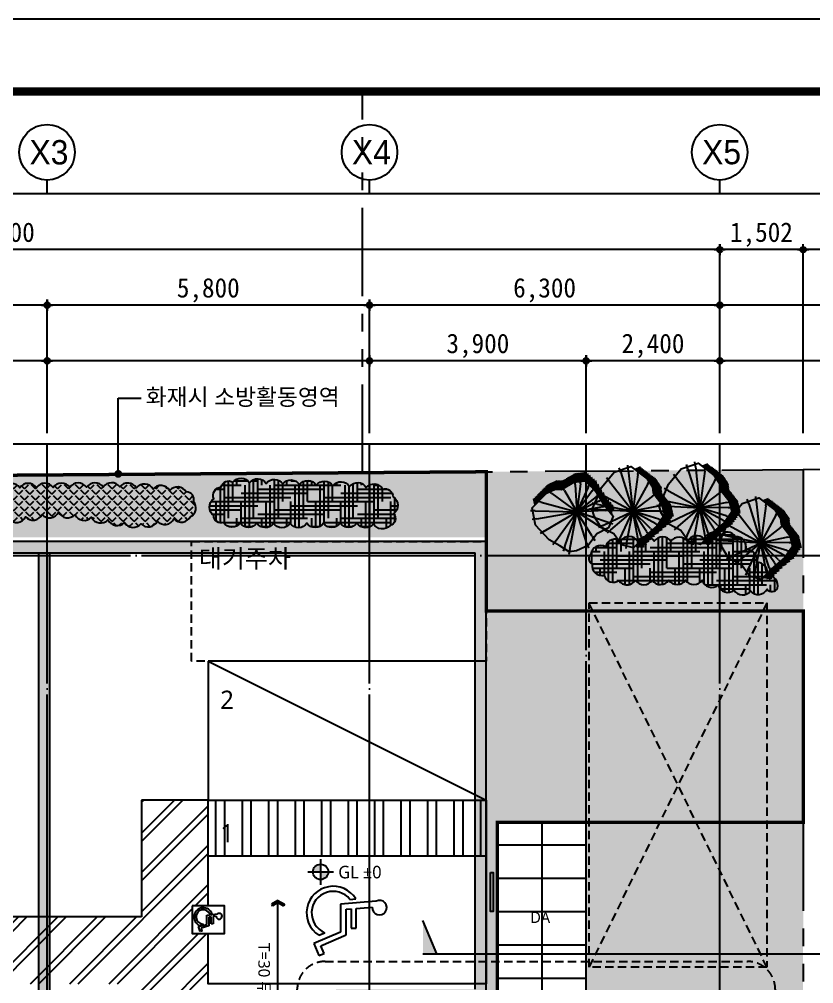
# Model space of a CAD drawing. Header units: millimetres. Extents: x 63000 to 126000, y 0 to 44550.
# Drawn here: x 93475 to 107767, y 27209 to 44550 of the extents above; entities that cross this region are included whole.
import ezdxf
from ezdxf.enums import TextEntityAlignment as Align

# ---------------------------------------------------------------- set-up
doc = ezdxf.new("R2010")
doc.units = ezdxf.units.MM
doc.header["$LTSCALE"] = 100
for name, pattern in [('CEN', [62, 60, -1, 0, -1]), ('HID', [2.3, 1.5, -0.8]), ('PHANTOM2', [31.750000000000004, 15.875, -3.175, 3.175, -3.175, 3.175, -3.175])]:
    doc.linetypes.add(name, pattern=pattern)
for name, color, linetype in [('5', 5, 'Continuous'), ('7', 7, 'Continuous'), ('_관목_Plant', 3, 'Continuous'), ('_교목_Plant', 3, 'Continuous'), ('A-MARK', 3, 'Continuous'), ('CEN', 1, 'CEN'), ('DIM', 7, 'Continuous'), ('ETC', 6, 'Continuous'), ('FIN', 5, 'Continuous'), ('FOR', 4, 'Continuous'), ('HAT', 5, 'Continuous'), ('L1', 8, 'Continuous'), ('SYM', 7, 'Continuous'), ('TEX', 3, 'Continuous'), ('TEXT', 3, 'Continuous'), ('TEXT3', 7, 'Continuous'), ('대지경계선', 2, 'PHANTOM2'), ('부분확대', 7, 'Continuous'), ('주차', 8, 'Continuous')]:
    doc.layers.add(name, color=color, linetype=linetype)
doc.layers.add('dim2', color=7, linetype='Continuous', true_color=0xf2f2f2)
doc.styles.add('buble', font='')
doc.styles.get("Standard").update_dxf_attribs({"font": 'Arial.ttf'})
doc.styles.add('돋움', font='')
doc.styles.add('맑은고딕', font='')
doc.styles.add('엑스포', font='')
doc.styles.get('buble').set_extended_font_data('HY울릉도L')
doc.styles.get('돋움').set_extended_font_data('DotumChe')
doc.styles.get('맑은고딕').set_extended_font_data('Malgun Gothic')
doc.styles.get('엑스포').set_extended_font_data('Malgun Gothic')
doc.dimstyles.new('ISO-25', dxfattribs={"dimtxt": 2.5, "dimasz": 2.5, "dimexe": 1.25, "dimexo": 0.625, "dimtad": 1, "dimtxsty": 'Standard', "dimcen": 2.5, "dimadec": 0, "dimazin": 0, "dimtfac": 1, "dimtmove": 0, "dimatfit": 3, "dimfxl": 1, "dimarcsym": 0})

# ---------------------------------------------------------------- blocks, each defined once
blk = doc.blocks.new('Z_DOT')
at = {"layer": 'DIM', "color": 7}
for p, q in [((-1, 0), (1, 0)), ((0, -1), (0, 1))]:
    blk.add_line(p, q, dxfattribs=at)
for radius in [0.5, 0.25]:
    blk.add_circle((0, 0), radius, dxfattribs=at)
blk = doc.blocks.new('*D48')
at = {"layer": 'Defpoints', "color": 0, "transparency": 16777216}
for p in [(86875.24988596872, 39409.14093280176), (86875.24988596872, 36909.14093280176), (93975.24988596872, 36909.14093280176)]:
    blk.add_point(p, dxfattribs=at)
at = {"layer": 'DIM', "color": 6, "lineweight": -2, "transparency": 16777216}
for p, q in [((86875.24988596872, 37109.14093280175), (86875.24988596872, 39409.14093280175)), ((93875.24988596872, 39409.14093280175), (86975.24988596872, 39409.14093280175)), ((93975.24988596872, 37109.14093280175), (93975.24988596872, 39409.14093280175))]:
    blk.add_line(p, q, dxfattribs=at)
at = {"layer": 'DIM', "color": 6, "lineweight": -2, "transparency": 16777216, "xscale": 100, "yscale": 100, "zscale": 100, "rotation": 180}
blk.add_blockref('Z_DOT', (86875.24988596872, 39409.14093280175), dxfattribs=at)
at = {"layer": 'DIM', "color": 6, "lineweight": -2, "transparency": 16777216, "xscale": 100, "yscale": 100, "zscale": 100}
blk.add_blockref('Z_DOT', (93975.24988596872, 39409.14093280175), dxfattribs=at)
at = {"layer": 'DIM', "color": 0, "transparency": 16777216, "insert": (90425.24988596872, 39677.46316981906), "char_height": 350, "attachment_point": 5, "style": '돋움'}
blk.add_mtext('7,100', dxfattribs=at)
blk = doc.blocks.new('*D49')
at = {"layer": 'Defpoints', "color": 0, "transparency": 16777216}
for p in [(93975.24988596872, 39409.14093280176), (93975.24988596872, 36909.14093280176), (99775.24988596883, 36909.14093280176)]:
    blk.add_point(p, dxfattribs=at)
at = {"layer": 'DIM', "color": 6, "lineweight": -2, "transparency": 16777216}
for p, q in [((93975.24988596872, 37109.14093280175), (93975.24988596872, 39409.14093280175)), ((99675.24988596883, 39409.14093280175), (94075.24988596872, 39409.14093280175)), ((99775.24988596883, 37109.14093280175), (99775.24988596883, 39409.14093280175))]:
    blk.add_line(p, q, dxfattribs=at)
at = {"layer": 'DIM', "color": 6, "lineweight": -2, "transparency": 16777216, "xscale": 100, "yscale": 100, "zscale": 100, "rotation": 180}
blk.add_blockref('Z_DOT', (93975.24988596872, 39409.14093280175), dxfattribs=at)
at = {"layer": 'DIM', "color": 6, "lineweight": -2, "transparency": 16777216, "xscale": 100, "yscale": 100, "zscale": 100}
blk.add_blockref('Z_DOT', (99775.24988596883, 39409.14093280175), dxfattribs=at)
at = {"layer": 'DIM', "color": 0, "transparency": 16777216, "insert": (96875.24988596878, 39677.46316981906), "char_height": 350, "attachment_point": 5, "style": '돋움'}
blk.add_mtext('5,800', dxfattribs=at)
blk = doc.blocks.new('*D50')
at = {"layer": 'Defpoints', "color": 0, "transparency": 16777216}
for p in [(99775.24988596953, 38409.14093280083), (99775.24988596953, 36909.1409328027), (103675.2498860085, 36909.1409327999)]:
    blk.add_point(p, dxfattribs=at)
at = {"layer": 'DIM', "color": 6, "lineweight": -2, "transparency": 16777216}
for p, q in [((99775.24988596953, 37109.14093280268), (99775.24988596953, 38409.14093280082)), ((103575.2498860085, 38409.14093280082), (99875.24988596953, 38409.14093280082)), ((103675.2498860085, 37109.14093279989), (103675.2498860085, 38409.14093280082))]:
    blk.add_line(p, q, dxfattribs=at)
at = {"layer": 'DIM', "color": 6, "lineweight": -2, "transparency": 16777216, "xscale": 100, "yscale": 100, "zscale": 100, "rotation": 180}
blk.add_blockref('Z_DOT', (99775.24988596953, 38409.14093280082), dxfattribs=at)
at = {"layer": 'DIM', "color": 6, "lineweight": -2, "transparency": 16777216, "xscale": 100, "yscale": 100, "zscale": 100}
blk.add_blockref('Z_DOT', (103675.2498860085, 38409.14093280082), dxfattribs=at)
at = {"layer": 'DIM', "color": 0, "transparency": 16777216, "insert": (101725.249885989, 38677.46316981813), "char_height": 350, "attachment_point": 5, "style": '돋움'}
blk.add_mtext('3,900', dxfattribs=at)
blk = doc.blocks.new('*D51')
at = {"layer": 'Defpoints', "color": 0, "transparency": 16777216}
for p in [(103675.2498860085, 38409.14093280083), (103675.2498860085, 36909.14093280083), (106075.2498859688, 36909.1409327999)]:
    blk.add_point(p, dxfattribs=at)
at = {"layer": 'DIM', "color": 6, "lineweight": -2, "transparency": 16777216}
for p, q in [((103675.2498860085, 37109.14093280082), (103675.2498860085, 38409.14093280082)), ((105975.2498859688, 38409.14093280082), (103775.2498860085, 38409.14093280082)), ((106075.2498859688, 37109.14093279989), (106075.2498859688, 38409.14093280082))]:
    blk.add_line(p, q, dxfattribs=at)
at = {"layer": 'DIM', "color": 6, "lineweight": -2, "transparency": 16777216, "xscale": 100, "yscale": 100, "zscale": 100, "rotation": 180}
blk.add_blockref('Z_DOT', (103675.2498860085, 38409.14093280082), dxfattribs=at)
at = {"layer": 'DIM', "color": 6, "lineweight": -2, "transparency": 16777216, "xscale": 100, "yscale": 100, "zscale": 100}
blk.add_blockref('Z_DOT', (106075.2498859688, 38409.14093280082), dxfattribs=at)
at = {"layer": 'DIM', "color": 0, "transparency": 16777216, "insert": (104875.2498859887, 38677.46316981813), "char_height": 350, "attachment_point": 5, "style": '돋움'}
blk.add_mtext('2,400', dxfattribs=at)
blk = doc.blocks.new('*D52')
at = {"layer": 'Defpoints', "color": 0, "transparency": 16777216}
for p in [(99775.24988596883, 39409.14093280083), (99775.24988596883, 36909.14093280083), (106075.249885969, 36909.14093280083)]:
    blk.add_point(p, dxfattribs=at)
at = {"layer": 'DIM', "color": 6, "lineweight": -2, "transparency": 16777216}
for p, q in [((99775.24988596883, 37109.14093280082), (99775.24988596883, 39409.14093280082)), ((105975.249885969, 39409.14093280082), (99875.24988596883, 39409.14093280082)), ((106075.249885969, 37109.14093280082), (106075.249885969, 39409.14093280082))]:
    blk.add_line(p, q, dxfattribs=at)
at = {"layer": 'DIM', "color": 6, "lineweight": -2, "transparency": 16777216, "xscale": 100, "yscale": 100, "zscale": 100, "rotation": 180}
blk.add_blockref('Z_DOT', (99775.24988596883, 39409.14093280082), dxfattribs=at)
at = {"layer": 'DIM', "color": 6, "lineweight": -2, "transparency": 16777216, "xscale": 100, "yscale": 100, "zscale": 100}
blk.add_blockref('Z_DOT', (106075.249885969, 39409.14093280082), dxfattribs=at)
at = {"layer": 'DIM', "color": 0, "transparency": 16777216, "insert": (102925.2498859689, 39677.46316981813), "char_height": 350, "attachment_point": 5, "style": '돋움'}
blk.add_mtext('6,300', dxfattribs=at)
blk = doc.blocks.new('*D53')
at = {"layer": 'Defpoints', "color": 0, "transparency": 16777216}
for p in [(79075.24988596883, 40409.14093280176), (79075.24988596883, 36909.14093280176), (106075.2498859688, 36909.14093280176)]:
    blk.add_point(p, dxfattribs=at)
at = {"layer": 'DIM', "color": 6, "lineweight": -2, "transparency": 16777216}
for p, q in [((79075.24988596883, 37109.14093280175), (79075.24988596883, 40409.14093280175)), ((105975.2498859688, 40409.14093280175), (79175.24988596883, 40409.14093280175)), ((106075.2498859688, 37109.14093280175), (106075.2498859688, 40409.14093280175))]:
    blk.add_line(p, q, dxfattribs=at)
at = {"layer": 'DIM', "color": 6, "lineweight": -2, "transparency": 16777216, "xscale": 100, "yscale": 100, "zscale": 100, "rotation": 180}
blk.add_blockref('Z_DOT', (79075.24988596883, 40409.14093280175), dxfattribs=at)
at = {"layer": 'DIM', "color": 6, "lineweight": -2, "transparency": 16777216, "xscale": 100, "yscale": 100, "zscale": 100}
blk.add_blockref('Z_DOT', (106075.2498859688, 40409.14093280175), dxfattribs=at)
at = {"layer": 'DIM', "color": 0, "transparency": 16777216, "insert": (93075.24988596883, 40677.46316981906), "char_height": 350, "attachment_point": 5, "style": '돋움'}
blk.add_mtext('27,000', dxfattribs=at)
blk = doc.blocks.new('*D72')
at = {"layer": 'Defpoints', "color": 0, "transparency": 16777216}
for p in [(106075.249885969, 40409.14093280176), (106075.249885969, 36909.14093280176), (107577.0004000737, 36909.14093280176)]:
    blk.add_point(p, dxfattribs=at)
at = {"layer": 'DIM', "color": 6, "lineweight": -2, "transparency": 16777216}
for p, q in [((106075.249885969, 37109.14093280175), (106075.249885969, 40409.14093280175)), ((107477.0004000737, 40409.14093280175), (106175.249885969, 40409.14093280175)), ((107577.0004000737, 37109.14093280175), (107577.0004000737, 40409.14093280175))]:
    blk.add_line(p, q, dxfattribs=at)
at = {"layer": 'DIM', "color": 6, "lineweight": -2, "transparency": 16777216, "xscale": 100, "yscale": 100, "zscale": 100, "rotation": 180}
blk.add_blockref('Z_DOT', (106075.249885969, 40409.14093280175), dxfattribs=at)
at = {"layer": 'DIM', "color": 6, "lineweight": -2, "transparency": 16777216, "xscale": 100, "yscale": 100, "zscale": 100}
blk.add_blockref('Z_DOT', (107577.0004000737, 40409.14093280175), dxfattribs=at)
at = {"layer": 'DIM', "color": 0, "transparency": 16777216, "insert": (106826.1251430213, 40677.46316981906), "char_height": 350, "attachment_point": 5, "style": '돋움'}
blk.add_mtext('1,502', dxfattribs=at)
blk = doc.blocks.new('*D79')
at = {"layer": 'Defpoints', "color": 0, "transparency": 16777216}
for p in [(87175.2498859686, 38409.14093280083), (87175.2498859686, 36909.14093280176), (93975.24988596897, 36909.14093280176)]:
    blk.add_point(p, dxfattribs=at)
at = {"layer": 'DIM', "color": 6, "lineweight": -2, "transparency": 16777216}
for p, q in [((87175.2498859686, 37109.14093280175), (87175.2498859686, 38409.14093280082)), ((93875.24988596897, 38409.14093280082), (87275.2498859686, 38409.14093280082)), ((93975.24988596897, 37109.14093280175), (93975.24988596897, 38409.14093280082))]:
    blk.add_line(p, q, dxfattribs=at)
at = {"layer": 'DIM', "color": 6, "lineweight": -2, "transparency": 16777216, "xscale": 100, "yscale": 100, "zscale": 100, "rotation": 180}
blk.add_blockref('Z_DOT', (87175.2498859686, 38409.14093280082), dxfattribs=at)
at = {"layer": 'DIM', "color": 6, "lineweight": -2, "transparency": 16777216, "xscale": 100, "yscale": 100, "zscale": 100}
blk.add_blockref('Z_DOT', (93975.24988596897, 38409.14093280082), dxfattribs=at)
at = {"layer": 'DIM', "color": 0, "transparency": 16777216, "insert": (90575.24988596878, 38677.46316981813), "char_height": 350, "attachment_point": 5, "style": '돋움'}
blk.add_mtext('6,800', dxfattribs=at)
blk = doc.blocks.new('A$C1E442BC2')
at = {"layer": 'L1', "color": 5}
blk.add_line((0, 5000), (2500, 0), dxfattribs=at)
at = {"layer": 'L1', "color": 4}
blk.add_lwpolyline([(0, 5000), (2500, 5000), (2500, 0), (0, 0)], close=True, dxfattribs=at)
blk = doc.blocks.new('TE000016_1')
at = {"layer": '_교목_Plant'}
h = blk.add_hatch(dxfattribs=at)
h.set_pattern_fill('ANSI31', color=251, scale=0.0054988562379025, angle=90, style=0)
h.set_pattern_definition([(135, (-15.20036538883414, -30.61038273773202), (-0.0123452843473258, -0.0123452843473258), [])])
h.paths.add_polyline_path([(0.4855297522824742, -0.1193366436092163), (0.5522180383972568, 0.125906739625492), (0.5004716597760535, 0.1870857962510399), (0.4450329512672226, -0.0167877358033195), (0.3761934298232177, -0.1157455921942869), (0.3073539085906418, -0.1501657161885248), (0.2170020368142787, -0.3050562740041869), (0.1029865795878493, -0.3868040684509424), (-0.0605072834452756, -0.3480814289706018), (-0.2537670394725069, -0.2419635266217881), (-0.3928087802980542, -0.1874022675393121), (-0.3814179693239055, -0.2785297169108105), (-0.2132702384572838, -0.3445124344276849), (-0.0200104824299956, -0.4506303367764986), (0.1434833806031008, -0.4893529762568392), (0.2574988378295302, -0.4076051818100836), (0.3478507096058934, -0.2527146239943932), (0.4166902308384977, -0.2182945000001553)])
at = {"layer": '_교목_Plant', "color": 84}
for p, q in [((-0.1516041429738948, 0.4522694125780333), (-0.1717826369225577, 0.5121709254653979)), ((-0.0794619982686982, 0.4489434704490805), (-0.0902422561429717, 0.5092819361972829)), ((0.0532554749237022, 0.4449481298233877), (0.0602914709849927, 0.5045702429066523)), ((0.2379276351964847, 0.4084043246738815), (0.2686112462903623, 0.4612387234238895)), ((-0.3010180583090971, 0.2829685881006867), (-0.3459624297525465, 0.3251131804811394)), ((0.3952112651869299, 0.3199707024024008), (0.4415966292928317, 0.3575961795707201)), ((0.4600120153471039, 0.2433576355741138), (0.5140173582069849, 0.2719741129998567)), ((-0.314205694286926, 0.1694324544667438), (-0.3707858009455833, 0.199870087043422)), ((0.4492719607024469, 0.1125861302896283), (0.5156877484392908, 0.1292572397888136)), ((-0.3767301655518338, 0.0230995262693341), (-0.4453218451712075, 0.0272966977604767)), ((-0.4041491627167488, -0.0773895289227085), (-0.4629236998692363, -0.0886235518937042)), ((0.3874609294061031, -0.047264889466561), (0.4545021980937349, -0.0554590509851209)), ((-0.3040927693292304, -0.1901417135332508), (-0.3672199404561809, -0.2295170972645622)), ((-0.2497656326561639, -0.2114601820854034), (-0.3016425849021118, -0.2552502552722729)), ((0.267771055602168, -0.1587669658862296), (0.3190994475685613, -0.1892860798942024)), ((-0.1719046727335183, -0.2528482881438379), (-0.205642670003499, -0.3022577353900431)), ((-0.1173502752682793, -0.2828030326862176), (-0.1404607120748835, -0.3381448101002889)), ((-0.0375678332760572, -0.3228314803191381), (-0.0446518948244261, -0.3825197259079687)), ((0.0302361211402342, -0.3388904811495195), (0.0356882636110925, -0.401547859032803)), ((0.1342876681398479, -0.3276231528483322), (0.1574637935733847, -0.3844829104364464)), ((0.1891799733288053, -0.2882659903156934), (0.2218827443192595, -0.3382952506914023))]:
    blk.add_line(p, q, dxfattribs=at)
blk.add_lwpolyline([(0.3073539085906418, -0.1501657161885248), (0.2170020368142787, -0.3050562740041869), (0.1029865795878493, -0.3868040684509424), (-0.0605072834452756, -0.3480814289706018), (-0.2537670394725353, -0.2419635266217881), (-0.4219147703391855, -0.1759808091049138), (-0.4412758857651511, -0.0210902512893085), (-0.3502069356866571, 0.1182634450136675), (-0.3294116636564866, 0.2972958954198361), (-0.2338012173826485, 0.4263713603190808), (-0.1606592259144293, 0.4830211476580644), (-0.021222209909098, 0.4758424711696989), (0.1331038701799514, 0.4736990307716269), (0.3687836202079495, 0.3974488950367174), (0.5117212373819768, 0.2284556474313888), (0.4450329512672226, -0.0167877358033195), (0.3761934298232177, -0.1157455921942869)], close=True, dxfattribs=at)
for points in [[(-0.1511352775181649, 0.452632557302735), (0.0007473844382844, 1.4184498411e-06)], [(-0.0794619982686982, 0.4489434704490805), (0.0007473844382844, 1.4184498411e-06)], [(0.0532554749237022, 0.4449481298233877), (0.0007473844382844, 1.4184498411e-06)], [(0.2379276351964847, 0.4084043246738815), (0.0007473844382844, 1.4184498411e-06)], [(-0.3010180583090971, 0.2829685881006867), (0.0007473844382844, 1.4184498411e-06)], [(0.3952112651869299, 0.3199707024024008), (0.0007473844382844, 1.4184498411e-06)], [(0.4600120153471039, 0.2433576355741138), (0.0007473844382844, 1.4184498411e-06)], [(-0.314205694286926, 0.1694324544667438), (0.0007473844382844, 1.4184498411e-06)], [(-0.4041491627167488, -0.0773895289227085), (0.0007473844382844, 1.4184498411e-06)], [(-0.3767301655518338, 0.0230995262693341), (0.0007473844382844, 1.4184498411e-06)], [(-0.3040927693292304, -0.1901417135332508), (0.0007473844382844, 1.4184498411e-06)], [(-0.2497656326561639, -0.2114601820854034), (0.0007473844382844, 1.4184498411e-06)], [(-0.1719046727335183, -0.2528482881438379), (0.0007473844382844, 1.4184498411e-06)], [(-0.1173502752682793, -0.2828030326862176), (0.0007473844382844, 1.4184498411e-06)], [(-0.0375678332760572, -0.3228314803191381), (0.0007473844382844, 1.4184498411e-06)], [(0.4492719607024753, 0.1125861302896851), (0.0007473844382844, 1.4184498411e-06)], [(0.3874609294061031, -0.047264889466561), (0.0007473844382844, 1.4184498411e-06)], [(0.267771055602168, -0.1587669658862296), (0.0007473844382844, 1.4184498411e-06)], [(0.0302361211402342, -0.3388904811495195), (0.0007473844382844, 1.4184498411e-06)], [(0.1342876681398479, -0.3276231528483322), (0.0007473844382844, 1.4184498411e-06)], [(0.1891799733288053, -0.2882659903156934), (0.0007473844382844, 1.4184498411e-06)]]:
    blk.add_lwpolyline(points, dxfattribs=at)
blk = doc.blocks.new('A$C0DB842BB')
at = {"layer": 'FOR', "color": 1}
blk.add_lwpolyline([(62999.99710626923, 0.0004614689387381), (62999.99710626923, 44550.0005029561), (-0.0029524266719818, 44550.0005029561), (-0.0029524266719818, 0.0004614689387381)], close=True, dxfattribs=at)
at = {"layer": 'FOR', "color": 7, "const_width": 150}
blk.add_lwpolyline([(61688.1001042577, 43249.50050174678), (2187.399548039073, 43249.50050174678), (2187.399548039073, 1749.922461817972), (61688.1001042577, 1749.922461817972)], close=True, dxfattribs=at)
blk = doc.blocks.new('dr-sy-013-D-M')
for p, q in [((-2.317063514050133, 4.956719306258037), (-4.454607523127962, 20.44150244629827)), ((-1.252068313234514, 18.48967567563932), (-0.633930811542129, 14.01176779447542)), ((-0.633930811542129, 14.01176779447542), (9.737978660163904, 14.01176779447542)), ((9.737978660163904, 14.01176779447542), (9.737978660163904, 11.10618963779234)), ((-3.670921777316877, 9.612328076917036), (-4.076599050546107, 12.55113288008852)), ((10.60654079749943, 4.956719306258037), (-2.317063514050133, 4.956719306258037)), ((9.737978660163904, 11.10618963779234), (-0.2328401972540064, 11.10618963779234)), ((-0.2328401972540064, 11.10618963779234), (0.214955260953829, 7.862272538490286)), ((0.214955260953829, 7.862272538490286), (12.81751957986267, 7.862272538490286)), ((13.86152935036222, -6.811164541622928), (10.60654079749943, 4.956719306258037)), ((12.81751957986267, 7.862272538490286), (15.86505854652493, -3.155610934480591)), ((10.72125518424432, -0.1647688213461151), (10.28822228490604, -0.1581137870980456)), ((12.11982260249785, -5.221062772705407), (10.72125518424432, -0.1647688213461151)), ((20.87346742665392, -4.655856644841151), (13.86152935036222, -6.811164541622928)), ((15.86505854652493, -3.155610934480591), (20.16709525749317, -1.833264160370161)), ((20.16709525749317, -1.833264160370161), (20.87346742665392, -4.655856644841151))]:
    blk.add_line(p, q)
for centre, major_axis, ratio, start_param, end_param in [((-0.9187717827148134, 22.63980718119274), (-2.944034484398255, 2.944034484398255), 0.9999999999996736, 2.276056610517088, 7.624821663773824), ((0, 0), (-9.331387795835916, 9.331387795835912), 0.9999999999999843, -0.4713478101800451, 3.520228704915036), ((-4.2775e-12, 1.819e-12), (-7.27573081392516, 7.27573081392516), 0.9999999999999785, -0.4205943323176795, 3.911623600352116)]:
    blk.add_ellipse(centre, major_axis=major_axis, ratio=ratio, start_param=start_param, end_param=end_param)
blk = doc.blocks.new('A$C0D7A0214')
at = {"color": 7}
blk.add_line((300.0075023577527, 2300.004420404882), (5300.007502357753, 2300.004420417361), dxfattribs=at)
for points in [[(5300.007502355816, 3300.004420415498), (5300.007502355816, 3300.004420415498), (5300.007502359133, 0.0044204154983163), (300.0075023591347, 0.0044204095383975), (300.0075023573987, 900.0044204086804)], [(300.0075023566947, 1400.00442040868), (300.0075023558157, 3300.004420409538), (5300.007502355816, 3300.004420415498)]]:
    blk.add_lwpolyline(points, dxfattribs=at)
blk.add_lwpolyline([(10.00750235669466, 1400.004420408545), (10.00750235672189, 900.0044204085452), (590.0075023567218, 900.0044204088141), (590.0075023566947, 1400.004420408814)], close=True, dxfattribs=at)
at = {"layer": '5'}
for p, q in [((432.3238472400396, 3300.004420404083), (432.3238472410456, 2300.004420405015)), ((591.0739158105267, 3300.004420404244), (591.0739158115327, 2300.004420405175)), ((908.5738472400399, 3300.004420405494), (908.5738472410457, 2300.004420406425)), ((1067.323915810527, 3300.004420405655), (1067.323915811533, 2300.004420406586)), ((1384.82384724004, 3300.004420406905), (1384.823847241045, 2300.004420407836)), ((1543.573915810527, 3300.004420407064), (1543.573915811532, 2300.004420407995)), ((1861.07384724004, 3300.004420407383), (1861.073847241046, 2300.004420408314)), ((2019.823915810527, 3300.004420408475), (2019.823915811533, 2300.004420409405)), ((2337.32384724004, 3300.004420408793), (2337.323847241046, 2300.004420409724)), ((2496.073915810527, 3300.004420409884), (2496.073915811533, 2300.004420410816)), ((2813.57384724004, 3300.004420410204), (2813.573847241046, 2300.004420411135)), ((2972.323915810527, 3300.004420410364), (2972.323915811534, 2300.004420411295)), ((3289.82384724004, 3300.004420411614), (3289.823847241045, 2300.004420412545)), ((3448.573915810527, 3300.004420411775), (3448.573915811534, 2300.004420412706)), ((3766.07384724004, 3300.004420413025), (3766.073847241047, 2300.004420413955)), ((3924.823915810526, 3300.004420413184), (3924.823915811534, 2300.004420414115)), ((4242.323847240039, 3300.004420413503), (4242.323847241046, 2300.004420414434)), ((4401.073915810527, 3300.004420414595), (4401.073915811532, 2300.004420415525)), ((4718.57384724004, 3300.004420414913), (4718.573847241045, 2300.004420415845)), ((4877.323915810527, 3300.004420415073), (4877.323915811533, 2300.004420416005)), ((5194.82384724004, 3300.004420416324), (5194.823847241046, 2300.004420417255))]:
    blk.add_line(p, q, dxfattribs=at)
at = {"layer": '주차'}
for p, q in [((3321.215670256769, 1483.279375339978), (2679.946114203736, 1430.539119194051)), ((2679.946114203736, 1430.539119194051), (2679.946114204199, 929.1091565739124)), ((2848.953780015855, 1516.11389926691), (2954.050044465743, 1524.757384450638)), ((2781.011238453665, 1337.465907619029), (2871.657266374441, 1344.920954699238)), ((2781.011238454165, 876.3971507853571), (2781.011238453665, 1337.465907619029)), ((2871.657266374441, 1344.920954699238), (2871.657266374117, 999.6708210972893)), ((2960.21946835588, 1352.204620629075), (3250.646170412914, 1376.090330646558)), ((2960.219468355548, 999.6708210972059), (2960.21946835588, 1352.204620629075)), ((2679.946114204199, 929.1091565739124), (2196.228136060869, 721.8718979156212)), ((2287.219659759913, 870.8309913949757), (2394.208651784169, 916.6678352077138)), ((2323.845802387294, 680.5356860385583), (2781.011238454165, 876.3971507853571)), ((2871.657266374117, 999.6708210972893), (2960.219468355548, 999.6708210972059)), ((2196.228136060869, 721.8718979156212), (2288.884089532215, 505.6011811216992)), ((2288.884089532215, 505.6011811216992), (2381.747332596165, 545.386189727182)), ((2381.747332596165, 545.386189727182), (2323.845802387294, 680.5356860385583))]:
    blk.add_line(p, q, dxfattribs=at)
for centre, radius, start, end in [((2546.667748357796, 1273.220891564998), 478.7806830223929, 31.69308242602607, 237.1873764684291), ((2546.667748357796, 1273.22089156593), 387.7806830238355, 38.7825891799089, 246.84885432954), ((3380.863653830037, 1367.184477691602), 130.5216733126875, 176.0875114035272, 117.1934839085398)]:
    blk.add_arc(centre, radius, start, end, dxfattribs=at)
at = {"xscale": 12.59999999962747, "yscale": 12.59999999962747, "zscale": 12.59999999962747, "rotation": 269.9999999999339}
blk.add_blockref('dr-sy-013-D-M', (209.8742179046657, 1200.741653079354), dxfattribs=at)
blk = doc.blocks.new('도면0327-1$0$새로운 블럭$0$arrow1')
for p, q in [((0, 0), (0.2863635394951416, 0.501136194114224)), ((0, 0), (0.2863635394951416, -0.501136194114224)), ((0.1645944608553691, 0), (0.4098949249982979, 0.4292758122501255)), ((0.1645944608553691, 0), (0.4098949249982979, -0.4292758122501255)), ((0.2863635394951416, 0.501136194114224), (0.4104424407541956, 0.4302339648238558)), ((0.2863635394951416, -0.501136194114224), (0.4104424407541956, -0.4302339648238558))]:
    blk.add_line(p, q)

msp = doc.modelspace()

# ---------------------------------------------------------------- hatches: boundary and pattern name
at = {"layer": '_관목_Plant'}
h = msp.add_hatch(dxfattribs=at)
h.set_pattern_fill('CROSS', color=8, scale=30, style=0)
h.set_pattern_definition([(0, (1335631.646360978, 5085294.702927414), (190.5, 190.5), [95.25, -285.75]), (90, (1335679.271360978, 5085247.077927414), (-190.5, 190.5), [95.25, -285.75])])
h.paths.add_polyline_path([(107577.0004000736, 36455.83233981452), (77538.5363911886, 36237.47486472188), (77535.26258226644, 12029.14093279466), (78773.74990072587, 12029.14093279466), (78775.2498859686, 27509.1409328325), (78775.24988598746, 35234.14093246463), (85825.24988599491, 35234.14093246463), (101875.2498858527, 35234.14093423693), (101875.2498858527, 32709.14093423693), (101875.2498858527, 30209.14093423693), (101875.2498858527, 26909.14093424904), (102075.2498858527, 26909.14093424997), (102075.2498859726, 30109.14093433845), (103675.2498860084, 30109.14093427791), (103675.2498860084, 26909.14093425649), (106375.2498860098, 26909.1409342686), (106375.2498857722, 11709.14093279431), (107576.0656321624, 11709.14093279431), (107576.4155114039, 20909.14093132003)])
h = msp.add_hatch(dxfattribs=at)
h.set_pattern_fill('HOUND', color=8, scale=47.08273415315313, style=0)
h.set_pattern_definition([(0, (0, 0), (298.9753618725223, 74.74384046813059), [1195.901447490089, -597.9507237450447]), (90, (0, 0), (-74.7438404681306, -298.9753618725223), [1195.901447490089, -597.9507237450447])])
edge = h.paths.add_edge_path()
edge.add_arc((97464.08643761238, 36116.26317433456), 183.1161884254871, 32.93942254497807, 142.9394224454875, ccw=False)
edge.add_arc((97763.89244861787, 36105.47634138114), 183.116188425603, 32.93942254515599, 142.939422445666, ccw=False)
edge.add_arc((98063.69845962276, 36094.68950842788), 183.1161884254871, 32.93942254497807, 142.9394224454875, ccw=False)
edge.add_arc((98363.50447062826, 36083.90267547447), 183.116188425603, 32.93942254515599, 142.939422445666, ccw=False)
edge.add_arc((98663.31048163315, 36073.11584252121), 183.1161884254871, 32.93942254497807, 142.9394224454875, ccw=False)
edge.add_arc((98963.11649263832, 36062.32900956732), 183.1161884256282, 32.93942254497932, 142.9394224454894, ccw=False)
edge.add_arc((99262.92250364381, 36051.54217661407), 183.1161884254619, 32.9394225451548, 142.9394224456641, ccw=False)
edge.add_arc((99560.30579579461, 36037.80121442878), 183.0030152275104, 31.744138966887306, 141.7441388673985, ccw=False)
edge.add_arc((99852.75907912462, 36012.3873930982), 183.1161884255141, 28.349351788574722, 138.3493516890846, ccw=False)
edge.add_arc((100058.6082783569, 35964.82558386345), 141.7447385856852, -1.6201106636129907, 108.37988923689801, ccw=False)
edge.add_arc((100101.8831701592, 35806.39536318818), 183.116188425576, -52.50924867115401, 57.490751229352384, ccw=False)
edge.add_arc((100104.9751581371, 35577.28515282033), 136.9918923574553, -72.27772554260667, 37.72227435790222, ccw=False)
edge.add_arc((100009.4350996681, 35568.02351950525), 183.1161884255352, 208.5448506874664, 318.54485058797536, ccw=False)
edge.add_arc((99703.2514533654, 35591.4271928337), 182.8106164941499, 212.6511289701199, 322.65112887062963, ccw=False)
edge.add_arc((99398.74608104453, 35596.9887765132), 183.1161884254312, 215.3199019900139, 325.319901890522, ccw=False)
edge.add_arc((99098.7507570892, 35595.31378257405), 183.1161884255741, 215.3199019898365, 325.3199018903453, ccw=False)
edge.add_arc((98798.7554331331, 35593.63878863482), 183.1161884255724, 215.3199019900133, 325.31990189052215, ccw=False)
edge.add_arc((98498.76010917765, 35591.96379469559), 183.1161884255741, 215.3199019898365, 325.3199018903453, ccw=False)
edge.add_arc((98198.92692531145, 35590.51758529859), 183.1132455563127, 215.2321666531261, 325.2321665536378, ccw=False)
edge.add_arc((97901.1565803564, 35592.437818806), 183.1161884254686, 214.0295356456136, 324.0295355461234, ccw=False)
edge.add_arc((97601.19961268382, 35597.51891558423), 183.1161884256124, 214.0295356454346, 324.02953554594507, ccw=False)
edge.add_arc((97301.24264501058, 35602.60001236231), 183.1161884254686, 214.0295356456136, 324.0295355461234, ccw=False)
edge.add_arc((97106.82946554314, 35625.37104850227), 132.3110538215094, 178.8075347038924, 288.8075346044047, ccw=False)
edge.add_arc((97079.57819740145, 35778.12456632185), 183.1161884255367, 125.00000004974339, 234.9999999502566, ccw=False)
edge.add_arc((97114.00466221472, 35988.57228327942), 151.9945640298559, 93.43425887632583, 203.4342587768362, ccw=False)
edge.add_arc((97241.65284625861, 36108.86365367112), 140.318510166932, 57.05638204022989, 167.0563819407386, ccw=False)
h = msp.add_hatch(dxfattribs=at)
h.set_pattern_fill('ANGLE', color=8, scale=20, angle=45, style=0)
h.set_pattern_definition([(45, (1280344.721826634, 5085294.702927414), (-98.78281733176071, 98.78281733176071), [101.6, -38.1]), (135, (1280344.721826634, 5085294.702927414), (-98.78281733176071, -98.78281733176071), [101.6, -38.1])])
edge = h.paths.add_edge_path()
edge.add_arc((92231.63990682492, 36100.87752206269), 183.1161884254596, 171.9045739173366, 281.9045738178476)
edge.add_arc((92450.70495264186, 35895.91287705981), 183.1161884255626, 171.9045739173687, 281.9045738178777)
edge.add_arc((92669.7699984588, 35690.94823205676), 183.1161884254596, 171.9045739173366, 281.9045738178476)
edge.add_arc((92848.08262086134, 35615.43412518048), 174.6349751268667, 216.4130536140701, 326.4130535145786)
edge.add_arc((93127.38736696822, 35643.81478698371), 183.116188425483, 223.0445527505641, 333.0445526510718)
edge.add_arc((93424.43523184083, 35685.79771178229), 183.1161884256227, 223.0445527505575, 333.0445526510659)
edge.add_arc((93721.48309671311, 35727.78063658118), 183.1161884255669, 223.0445527507389, 333.044552651247)
edge.add_arc((94018.53096158594, 35769.76356138015), 183.116188425483, 223.0445527505641, 333.0445526510718)
edge.add_arc((94345.63580643423, 35768.07621917632), 182.948700851167, 206.390680393566, 316.3906802940745)
edge.add_arc((94642.6398086582, 35722.25577763708), 183.1161884256556, 206.0324682422975, 316.0324681428082)
edge.add_arc((94938.97285759755, 35675.49335569002), 183.1161884255159, 206.032468242291, 316.032468142801)
edge.add_arc((95235.30590653679, 35628.73093374305), 183.1161884255159, 206.032468242291, 316.032468142801)
edge.add_arc((95522.77565672938, 35594.79884872986), 181.4394103920183, 210.9072949809597, 320.907294881469)
edge.add_arc((95796.99057703403, 35605.83582904363), 183.1161884254716, 223.2415813321412, 333.2415812326489)
edge.add_arc((96093.89231507311, 35648.8399910442), 183.1161884256113, 223.2415813321345, 333.2415812326429)
edge.add_arc((96390.79405311256, 35691.84415304415), 183.1161884253965, 223.2415813319633, 333.2415812324716)
edge.add_arc((96486.78405822763, 35762.5587754472), 167.3803535925492, 293.789236411848, 403.7892363123589)
edge.add_arc((96483.5071557983, 35919.87766768387), 130.858850658476, 341.5146364053655, 451.5146363058753)
edge.add_arc((96321.66274213223, 35958.79102475402), 183.1161884256375, 30.12352446620263, 140.1235243667127)
edge.add_arc((96022.74865736302, 35984.29337614468), 183.1161884255943, 30.12352446637892, 140.1235243668887)
edge.add_arc((95723.83457259358, 36009.79572753496), 183.1161884254534, 30.12352446637555, 140.1235243668847)
edge.add_arc((95429.02170126505, 36028.92824372053), 182.9222797944507, 32.4946292072936, 142.4946291078025)
edge.add_arc((95134.69766301943, 36034.15092269067), 183.1161884255419, 35.42733237320294, 145.4273322737113)
edge.add_arc((94834.70600704232, 36031.91343662111), 183.1161884255391, 35.42733237338236, 145.4273322738907)
edge.add_arc((94534.71435106487, 36029.67595055109), 183.1161884255391, 35.42733237338236, 145.4273322738907)
edge.add_arc((94234.7226950871, 36027.43846448153), 183.1161884255419, 35.42733237320294, 145.4273322737113)
edge.add_arc((93934.73103910997, 36025.20097841198), 183.1161884255391, 35.42733237338236, 145.4273322738907)
edge.add_arc((93634.73938313255, 36022.96349234195), 183.1161884255391, 35.42733237338236, 145.4273322738907)
edge.add_arc((93334.03362792706, 36021.73779402119), 183.1157578428263, 35.03984224818955, 145.0398421486996)
edge.add_arc((93033.96098079366, 36021.63321527732), 183.1161884255409, 35.00000004974527, 144.9999999502547)
edge.add_arc((92733.96098079366, 36021.63321527732), 183.1161884255409, 35.00000004974527, 144.9999999502547)
edge.add_arc((92433.96098079366, 36021.63321527732), 183.1161884255409, 35.00000004974527, 144.9999999502547)
edge.add_arc((92167.1547349144, 36044.87573217709), 142.5940968647226, 35.00000004974489, 144.9999999502551)
h = msp.add_hatch(dxfattribs=at)
h.set_pattern_fill('HOUND', color=8, scale=47.08273415315313, style=0)
h.set_pattern_definition([(0, (481.1721420499962, 0), (298.9753618725223, 74.74384046813059), [1195.901447490089, -597.9507237450447]), (90, (481.1721420499962, 0), (-74.7438404681306, -298.9753618725223), [1195.901447490089, -597.9507237450447])])
edge = h.paths.add_edge_path()
edge.add_arc((106938.5585442115, 34368.67234770536), 183.1161884257222, 344.2630348577376, 454.2630347582497)
edge.add_arc((106748.6940981839, 34600.94695272018), 183.1161884253967, 344.2630348575954, 454.2630347581021)
edge.add_arc((106558.8296521564, 34833.22155773422), 183.1161884255847, 344.2630348577728, 454.2630347582848)
edge.add_arc((106368.9652061287, 35065.49616274893), 183.1161884254186, 344.2630348575879, 454.2630347580969)
edge.add_arc((106214.9732932925, 35164.15062813894), 163.5694827191686, 30.88180240396126, 140.8818023044691)
edge.add_arc((105960.3886230602, 35136.08954691783), 183.1161884254385, 45.79226770287031, 155.7922676033819)
edge.add_arc((105664.7304629349, 35081.0632697143), 182.9715574218274, 45.32505790114902, 155.325057801658)
edge.add_arc((105347.1145884815, 35054.37399216127), 183.1161884258394, 34.25593057135307, 144.2559304718627)
edge.add_arc((105047.1398853562, 35058.26982133388), 183.1161884252735, 34.25593057132766, 144.2559304718379)
edge.add_arc((104747.165182231, 35062.16565050584), 183.1161884258394, 34.25593057135307, 144.2559304718627)
edge.add_arc((104447.1904791057, 35066.06147967848), 183.1161884252651, 34.25593057131569, 144.2559304718244)
edge.add_arc((104198.2474105426, 35023.99990987919), 179.6510495501432, 56.05381379945845, 166.0538136999681)
edge.add_arc((103937.173829168, 34906.01690125453), 183.1161884253595, 61.73376640963812, 171.7337663101503)
edge.add_arc((103829.5295018175, 34852.10462154061), 108.8615032762395, 132.5168815520624, 242.5168814525773)
edge.add_arc((103960.5844983761, 34729.75413503436), 183.1161884252248, 171.9085170251891, 281.9085169257004)
edge.add_arc((104162.2746348291, 34596.37590450793), 170.1820898662453, 195.6110646866538, 305.6110645871636)
edge.add_arc((104410.6248458087, 34564.10476872854), 183.1161884256303, 215.4035150484032, 325.4035149489134)
edge.add_arc((104710.6174059689, 34566.21755085503), 183.1161884250511, 215.4035150483841, 325.4035149488948)
edge.add_arc((105010.8077852433, 34568.05019944564), 183.1154602874942, 215.2962118181679, 325.2962117186771)
edge.add_arc((105311.2511261821, 34568.96596159332), 183.1161884258991, 215.0529075993916, 325.0529074999019)
edge.add_arc((105611.443932728, 34568.85142716305), 183.0497527023891, 214.9178932420191, 324.9178931425273)
edge.add_arc((105935.9668405784, 34518.43126831966), 183.1161884255606, 197.4093208255871, 307.4093207260956)
edge.add_arc((106221.9387938318, 34427.76682130501), 183.1161884255796, 197.4093208255757, 307.4093207260829)
edge.add_arc((106484.1565886645, 34379.97626960063), 179.8078354644702, 212.8979159274148, 322.897915827924)
edge.add_arc((106766.6664736214, 34390.59846638449), 183.116188425718, 220.5677166689438, 330.5677165694539)
edge.add_arc((107014.041260121, 34375.86295364432), 115.7026439342739, 220.5677166689359, 330.5677165694426)
at = {"layer": 'A-MARK'}
msp.add_hatch(color=256, dxfattribs=at).paths.add_polyline_path([(100735.471190087, 28347.51885757363), (100735.471190087, 27747.51885757363), (100985.471190087, 27747.51885757363)])
at = {"layer": 'dim2'}
h = msp.add_hatch(color=7, dxfattribs=at)
h.paths.add_polyline_path([(98896.27146998694, 29357.43366264412, 0.4142135623731046), (98758.2032881744, 29219.36548082531), (98896.27146998694, 29219.36548082531)])
h.paths.add_polyline_path([(99034.33965180349, 29219.36548082531), (98896.27146998694, 29219.36548082531), (98896.27146998694, 29081.29729900789, 0.4142135623730951)])
at = {"layer": 'HAT'}
h = msp.add_hatch(dxfattribs=at)
h.set_pattern_fill('SQUARE', color=6, scale=20, style=0)
h.set_pattern_definition([(0, (12191.53837280392, 4963472.463882626), (0, 63.5), [63.5, -63.5]), (90, (12191.53837280392, 4963472.463882626), (-63.5, 3.9e-15), [63.5, -63.5])])
h.paths.add_polyline_path([(93825.24988621516, 23909.14093280921), (94025.24988621354, 23909.14093280921), (94025.24988621366, 34959.14093138725), (101675.2498858559, 34959.1409313961), (101675.2498858559, 27109.14093424251), (99175.24988608618, 27109.14093424251), (99175.24988636257, 26909.14093423507), (101875.2498858559, 26909.14093423786), (101875.2498858543, 34959.14093139622), (101875.2498858543, 35159.14093139715), (85675.24988624136, 35159.14093139616), (85675.24988624125, 34959.14093138324), (86775.24988596488, 34959.1409313784), (86775.24988596488, 27509.14093286695), (86975.24988597163, 27509.14093289116), (86975.24988596488, 34959.1409313784), (93825.24988621516, 34959.14093138283)])
h = msp.add_hatch(dxfattribs=at)
h.set_pattern_fill('_USER', color=5, scale=500, angle=45, pattern_type=0)
h.set_pattern_definition([(45, (0, 0), (-353.5533905932738, 353.5533905932738), [])])
h.paths.add_polyline_path([(96875.2498858643, 30509.14093425602), (95675.24988585267, 30509.14093421784), (95675.24988585267, 28409.14093280828), (87475.2498859509, 28409.14093275066), (87475.59336307616, 23209.14093268162), (88675.59336310341, 23209.14093268162), (88675.2498859891, 27209.1409327889), (95675.24988585267, 27209.14093280828), (95675.24988585264, 25409.14093280828), (96875.2498858463, 25409.14093280828), (96875.24988585267, 26909.14093424671), (96875.24988584088, 27209.14093280828), (96875.24988585424, 28109.14093423012), (96585.24988585355, 28109.14093422995), (96585.24988585353, 28609.14093422995), (96875.24988585353, 28609.14093423012)])
h = msp.add_hatch(dxfattribs=at)
h.set_pattern_fill('_USER', color=5, scale=500, angle=45, pattern_type=0)
h.set_pattern_definition([(45, (0, -150), (-353.5533905932738, 353.5533905932738), [])])
h.paths.add_polyline_path([(96875.2498858643, 30509.14093422721), (95675.24988585267, 30509.14093424665), (95675.24988585267, 28409.14093280828), (87475.2498859509, 28409.14093278884), (87475.59336308987, 23209.14093268162), (88675.59336310341, 23209.14093268162), (88675.2498859891, 27209.1409327889), (95675.24988586426, 27209.1409327889), (95675.24988585267, 27059.14093280828), (95675.24988585264, 25409.14093280828), (96875.2498858463, 25409.14093280828), (96875.24988585267, 26759.14093424671), (96875.24988584088, 27059.14093280828), (96875.24988585417, 28109.14093423012), (96585.24988585348, 28109.14093422995), (96585.24988585345, 28609.14093422995), (96875.24988585345, 28609.14093423012)])

# ---------------------------------------------------------------- linework, layer by layer
msp.add_lwpolyline([(101950.2498858539, 29209.14093423693), (102000.2498858539, 29209.14093423693), (102000.2498858539, 28509.14093423693), (101950.2498858539, 28509.14093423693)], close=True)
at = {"layer": '_관목_Plant', "color": 7}
for points in [[(97317.95994299067, 36226.61980545859, -0.52056705), (97617.76595399572, 36215.83297250478, -0.52056705), (97917.57196500101, 36205.04613955191, -0.52056705), (98217.3779760061, 36194.25930659811, -0.52056705), (98517.1839870114, 36183.47247364524, -0.52056705), (98816.98999801648, 36172.68564069143, -0.52056705), (99116.79600902178, 36161.89880773763, -0.52056705), (99416.60202002685, 36151.11197478476, -0.52056705), (99715.93266697411, 36134.08402986976, -0.52056705), (100013.9138996168, 36099.33946205362, -0.52056705), (100200.296354915, 35960.81810610427, -0.52056705), (100213.3337908559, 35661.10153121373, -0.52056705), (100146.6759555479, 35446.79445557727, -0.52056705), (99848.57790582391, 35480.52208150516, -0.52056705), (99549.33016471492, 35492.7967796583, -0.52056705), (99249.33484075937, 35491.1217857186, -0.52056705), (98949.3395168036, 35489.44679177983, -0.52056705), (98649.34419284781, 35487.77179784014, -0.52056705), (98349.34886889203, 35486.09680390137, -0.52056705), (98049.35615305646, 35484.88120527158, -0.52056705), (97749.39918538366, 35489.96230204928, -0.52056705), (97449.44221771065, 35495.0433988279, -0.52056705), (97149.48525003783, 35500.12449560559, -0.52056705), (96974.54706647593, 35628.12456632185, -0.52056705), (96974.54706647593, 35928.12456632185, -0.52056705), (97104.89969526533, 36140.29389370943, -0.52056705)], [(107114.8109820588, 34319.00730349438, 0.52056705), (106924.9465360307, 34551.28190850886, 0.52056705), (106735.0820900035, 34783.55651352339, 0.52056705), (106545.2176439755, 35015.83111853758, 0.52056705), (106355.3531979483, 35248.10572355218, 0.52056705), (106088.0685547241, 35267.35025510483, 0.52056705), (105793.3747957806, 35211.17563058774, 0.52056705), (105498.4658845238, 35157.44835196965, 0.52056705), (105198.4911813981, 35161.34418114188, 0.52056705), (104898.5164782733, 35165.24001031422, 0.52056705), (104598.5417751476, 35169.13583948644, 0.52056705), (104298.5670720229, 35173.03166865884, 0.52056705), (104023.8920216319, 35067.2976922968, 0.52056705), (103755.9600913813, 34932.34406784748, 0.52056705), (103779.2913063611, 34755.52848259913, 0.52056705), (103998.3704573698, 34550.57891418529, 0.52056705), (104261.3682587156, 34458.01985145535, 0.52056705), (104561.3608188763, 34460.13263358223, 0.52056705), (104861.3533790361, 34462.24541570898, 0.52056705), (105161.348177015, 34463.79636382556, 0.52056705), (105461.3480491125, 34464.07338706835, 0.52056705), (105761.2388992694, 34463.64363294968, 0.52056705), (106047.2108525228, 34372.97918593505, 0.52056705), (106333.1828057762, 34282.31473892037, 0.52056705), (106627.5644830529, 34271.50953036, 0.52056705), (106926.1491506158, 34300.61616700131, 0.52056705)]]:
    msp.add_lwpolyline(points, format="xyb", close=True, dxfattribs=at)
msp.add_lwpolyline([(93290.60967964164, 35560.80867209437, 0.52056705), (93587.65754451435, 35602.79159689287, 0.52056705), (93884.70540938686, 35644.77452169231, 0.52056705), (94181.75327425936, 35686.75744649081, 0.52056705), (94478.1015839821, 35641.88967107481, 0.52056705), (94774.43463292156, 35595.12724912784, 0.52056705), (95070.7676818608, 35548.36482718087, 0.52056705), (95367.10073080004, 35501.60240523389, 0.52056705), (95663.59562724592, 35480.38733031007, 0.52056705), (95960.49736528491, 35523.39149231056, 0.52056705), (96257.39910332413, 35566.39565431106, 0.52056705), (96554.30084136312, 35609.39981631062, 0.52056705), (96607.61430229174, 35878.38724728453, 0.52056705), (96480.0482538766, 36050.69079696818, 0.52056705), (96181.13416910704, 36076.19314835931, 0.52056705), (95882.22008433747, 36101.69549974951, 0.52056705), (95583.30599956815, 36127.19785113971, 0.52056705), (95283.9101387006, 36140.297875377, 0.52056705), (94983.91848272317, 36138.06038930791, 0.52056705), (94683.9268267457, 36135.82290323789, 0.52056705), (94383.93517076827, 36133.58541716787, 0.52056705), (94083.94351479082, 36131.34793109878, 0.52056705), (93783.95185881338, 36129.11044502876, 0.52056705), (93483.96020283594, 36126.87295895873, 0.52056705), (93183.96098079366, 36126.66434620286, 0.52056705)], format="xyb", dxfattribs=at)
at = {"layer": 'A-MARK'}
for p, q in [((100985.471190087, 27747.51885757363), (100735.471190087, 28347.51885757363)), ((100735.471190087, 27747.51885757363), (110942.5995996205, 27747.51885757363))]:
    msp.add_line(p, q, dxfattribs=at)
at = {"layer": 'CEN'}
for p, q in [((93975.24988596883, 7809.140932801762), (93975.24988596883, 36909.14093280176)), ((99775.24988596953, 7809.140932801762), (99775.24988596953, 36909.14093280176)), ((103675.2498860395, 20809.1409327864), (103675.2498860395, 36909.1409327864)), ((106075.2498859688, 7809.140932801762), (106075.2498859688, 36909.14093280176)), ((77075.24988596883, 34909.14093280176), (108075.2498859688, 34909.14093280176))]:
    msp.add_line(p, q, dxfattribs=at)
at = {"layer": 'Defpoints', "color": 26}
for points in [[(115575.2498859688, 41409.14093280176), (69575.24988596883, 41409.14093280176), (69575.24988596883, 3309.140932801762), (115575.2498859688, 3309.140932801762)], [(114575.2498859688, 40409.14093280176), (70575.24988596883, 40409.14093280176), (70575.24988596883, 4309.140932801762), (114575.2498859688, 4309.140932801762)], [(113575.2498859688, 39409.14093280176), (71575.24988596883, 39409.14093280176), (71575.24988596883, 5309.140932801762), (113575.2498859688, 5309.140932801762)], [(112575.2498859688, 38409.14093280176), (72575.24988596883, 38409.14093280176), (72575.24988596883, 6309.140932801762), (112575.2498859688, 6309.140932801762)], [(108075.2498859688, 36909.14093280176), (77075.24988596883, 36909.14093280176), (77075.24988596883, 7809.140932801762), (108075.2498859688, 7809.140932801762)]]:
    msp.add_lwpolyline(points, close=True, dxfattribs=at)
at = {"layer": 'DIM', "color": 6}
for p, q in [((93975.24988645873, 41409.14093280176), (93975.24988646185, 41659.14093280176)), ((99775.24988645873, 41409.14093280176), (99775.24988646185, 41659.14093280176)), ((106075.2498864587, 41409.14093280176), (106075.2498864619, 41659.14093280176))]:
    msp.add_line(p, q, dxfattribs=at)
at = {"layer": 'DIM'}
msp.add_lwpolyline([(96285.37026014138, 27209.14093280828, 0, 62.5, 0), (96285.3702601408, 27021.64093280887, 0, 0, 0), (96283.82461307452, 25409.14093280828, 0, 0, 0)], format="xyseb", dxfattribs=at)
at = {"layer": 'DIM', "color": 6}
for centre in [(93975.24988646185, 42159.14093279897), (99775.24988646185, 42159.14093279897), (106075.2498864619, 42159.14093279897)]:
    msp.add_circle(centre, 499.9999999999998, dxfattribs=at)
at = {"layer": 'dim2', "color": 7}
for p, q in [((95255.34570824378, 37738.0392882498), (95665.3135065334, 37738.03928825073)), ((95255.3457082446, 36375.49641088862), (95255.34570824378, 37738.0392882498)), ((98896.27146998694, 29449.47911718907), (98896.27146998694, 28989.25184446294)), ((98666.1578336237, 29219.36548082531), (99126.38510634653, 29219.36548082531))]:
    msp.add_line(p, q, dxfattribs=at)
at = {"layer": 'dim2', "const_width": 69.99999999999997}
msp.add_lwpolyline([(95288.66823667398, 36364.7149390757, 1), (95222.0385179206, 36386.1737502896, 1)], format="xyb", close=True, dxfattribs=at)
at = {"layer": 'dim2', "color": 7}
msp.add_circle((98896.27146998694, 29219.36548082531), 138.0681818181818, dxfattribs=at)
at = {"layer": 'ETC', "color": 30, "linetype": 'HID', "true_color": 0xf2690d, "const_width": 60}
msp.add_lwpolyline([(107576.7616207183, 30108.93395963271), (107576.9045899163, 33909.14093423693), (101875.2498858526, 33909.14093423693), (101875.2498858526, 36414.38481954433), (85675.24988623202, 36296.62276968151), (85675.24988623202, 27509.14093288139), (87475.2498859392, 27509.14093288279), (87475.24988593919, 23909.14093280828), (96875.24988608975, 23909.14093282825), (96875.2498860845, 26909.14093423693), (102075.2498858527, 26909.14093423693), (102075.2498859726, 30109.14093433845), (107576.7616207183, 30108.93395963271)], dxfattribs=at)
at = {"layer": 'FIN', "color": 4, "linetype": 'HID'}
for p, q in [((106925.2497935159, 27506.68223610927), (103725.2497935159, 34056.68223610927)), ((106925.2497935159, 34056.68223610927), (103725.2497935159, 27506.68223610927))]:
    msp.add_line(p, q, dxfattribs=at)
at = {"layer": 'FIN', "linetype": 'Continuous', "ltscale": 5}
for p, q in [((102875.2498859905, 30109.14093430864), (102875.2498860401, 26909.14093572146)), ((102075.2498859574, 29709.14093500434), (103675.2498860084, 29709.14093500434)), ((102075.2498859351, 29109.14093500434), (103675.2498860084, 29109.14093500434)), ((102075.2498859127, 28509.14093500434), (103675.2498860084, 28509.14093500434)), ((102075.2498858901, 27909.14093500434), (103675.2498860084, 27909.14093500434)), ((102075.2498858676, 27309.14093500434), (103675.2498860084, 27309.14093500434))]:
    msp.add_line(p, q, dxfattribs=at)
at = {"layer": 'FIN', "color": 4, "linetype": 'HID'}
msp.add_lwpolyline([(103725.2497935159, 34056.68223610927), (106925.2497935159, 34056.68223610927), (106925.2497935159, 27506.68223610927), (103725.2497935159, 27506.68223610927)], close=True, dxfattribs=at)
at = {"layer": 'FIN', "color": 4}
msp.add_lwpolyline([(103675.2498860084, 26909.14093573077), (103675.2498860084, 30109.14093427791), (102075.2498859726, 30109.14093433845), (102075.2498858527, 26909.14093423693)], dxfattribs=at)
at = {"layer": 'HAT', "color": 6}
for p, q in [((85675.24988623193, 34959.14093139518), (101675.2498858543, 34959.14093139518)), ((93825.24988621516, 23909.14093280828), (93825.24988621516, 34959.14093246463)), ((94025.24988621353, 23909.14093280828), (94025.24988621366, 34959.14093246463)), ((101675.2498858543, 27109.14093424251), (101675.2498858543, 34959.14093139518))]:
    msp.add_line(p, q, dxfattribs=at)
at = {"layer": 'L1'}
for p, q in [((95675.24988585267, 30509.14093423693), (95675.24988585267, 28409.14093280828)), ((96875.24988585267, 30509.14093423693), (95675.24988585267, 30509.14093423693)), ((95675.24988585267, 28409.14093280828), (87475.24988595882, 28409.14093276288))]:
    msp.add_line(p, q, dxfattribs=at)
at = {"layer": 'L1', "color": 4}
msp.add_lwpolyline([(107576.0656321624, 11509.14093279431), (106375.2498857707, 11509.14093279431), (106375.2498860098, 26909.1409342686), (101875.2498858543, 26909.14093423693), (101875.2498858527, 35159.14093283226), (78775.24988599356, 35159.14093283226), (78775.2498859679, 12109.14093279338), (78775.2498859679, 12029.14093367988), (77533.76259702441, 12029.14093190944)], dxfattribs=at)
at = {"layer": 'L1', "color": 4, "linetype": 'HID'}
msp.add_lwpolyline([(96575.2498858526, 35159.14093423693), (101875.2498858526, 35159.14093423693), (101875.2498858526, 33009.14093423693), (96575.2498858526, 33009.14093423693)], close=True, dxfattribs=at)
at = {"layer": 'SYM', "color": 6}
msp.add_line((98127.57192194468, 24956.81889683218), (98127.5719219406, 28706.81889683218), dxfattribs=at)
at = {"layer": '대지경계선', "color": 6, "linetype": 'PHANTOM2'}
for points in [[(99649.66915451582, 36398.20648935589), (99649.66915451582, 43200.08702272142)], [(107577.0004000736, 36455.83233981452), (119963.1001585429, 36564.99090815953)]]:
    msp.add_lwpolyline(points, dxfattribs=at)
at = {"layer": '대지경계선', "linetype": 'PHANTOM2'}
msp.add_lwpolyline([(77538.5363911886, 36237.47486472188), (107577.0004000736, 36455.83233981452), (107575.9452436038, 8409.140932687209), (77533.00763757035, 8409.140932687209)], close=True, dxfattribs=at)
at = {"layer": '부분확대', "linetype": 'HID'}
msp.add_lwpolyline([(98475.24988597046, 27109.05238264776, -0.414213562373095), (98975.24988597046, 27609.05238264776), (106575.2498859705, 27609.05238264776, -0.414213562373095), (107075.2498859705, 27109.05238264776), (107075.2498859705, 20309.05238264776, -0.414213562373095), (106575.2498859705, 19809.05238264776), (98975.24988597046, 19809.05238264776, -0.414213562373095), (98475.24988597046, 20309.05238264776)], format="xyb", close=True, dxfattribs=at)

# ---------------------------------------------------------------- block references
at = {"layer": '7'}
msp.add_blockref('A$C0D7A0214', (96575.24238349684, 27209.13651382143), dxfattribs=at)
at = {"layer": '_교목_Plant', "xscale": 1440, "yscale": 1440, "zscale": 1440}
for p, rotation in [((105719.3287878118, 35762.97451478429), 68.35714507631491), ((103506.7095030628, 35692.00576412364), 150.7003403221475), ((104512.514838396, 35702.10514190374), 68.35714507631491), ((106815.1723390966, 35138.19568051643), 68.35714507631491)]:
    msp.add_blockref('TE000016_1', p, dxfattribs=dict(at, rotation=rotation))
at = {"layer": 'L1', "color": 4, "xscale": -1, "rotation": 90}
msp.add_blockref('A$C1E442BC2', (101875.2498858527, 33009.14093423693), dxfattribs=at)
at = {"layer": 'SYM', "xscale": -231.4814814814816, "yscale": 231.4814814814816, "zscale": 231.4814814814816, "rotation": 90}
msp.add_blockref('도면0327-1$0$새로운 블럭$0$arrow1', (98127.5719219406, 28706.81889683218), dxfattribs=at)
at = {"layer": 'TEXT'}
msp.add_blockref('A$C0DB842BB', (63000.00005869591, 0), dxfattribs=at)

# ---------------------------------------------------------------- texts
at = {"layer": 'DIM', "color": 3, "style": 'buble'}
for s, p in [('X3', (94009.5104667629, 42159.14093279897)), ('X4', (99809.5104667629, 42159.14093279897)), ('X5', (106109.5104667629, 42159.14093279897))]:
    msp.add_text(s, height=437.4999999999998, dxfattribs=at).set_placement(p, align=Align.MIDDLE)
at = {"layer": 'dim2', "color": 7, "style": '엑스포'}
msp.add_text('GL %%P0', height=225, dxfattribs=at).set_placement((99214.09120202484, 29103.20906175953))
at = {"layer": 'TEX', "style": '맑은고딕'}
msp.add_text('T=30 무등백 버너구이', height=208.3333333333333, rotation=270, dxfattribs=at).set_placement((97776.22537486521, 25353.24504802155), align=Align.RIGHT)
at = {"layer": 'TEXT', "color": 7, "style": '맑은고딕'}
msp.add_text('화재시 소방활동영역', height=300, dxfattribs=at).set_placement((95749.48534529239, 37609.67041550484))
at = {"layer": 'TEXT3'}
for s, height, style, p in [('대기주차', 330, '엑스포', (96705.16166184212, 34690.08147696744)), ('2', 330, '엑스포', (97089.73502886861, 32148.55911748449)), ('1', 330, '엑스포', (97091.52850712938, 29748.55911748449)), ('DA', 199.9999999999999, '맑은고딕', (102668.3776857941, 28301.74807663507))]:
    msp.add_text(s, height=height, dxfattribs=dict(at, style=style)).set_placement(p)

# ---------------------------------------------------------------- dimensions: what is measured, and where the dimension line sits
at = {"layer": 'DIM'}
dim = msp.add_linear_dim(base=(79075.24988596883, 40409.14093280176), p1=(106075.2498859688, 36909.14093280176), p2=(79075.24988596883, 36909.14093280176), angle=180, dimstyle='ISO-25', override={"dimscale": 100, "dimtxt": 3.5, "dimasz": 1, "dimexe": 0, "dimexo": 2, "dimgap": 0.6, "dimdec": 0, "dimlunit": 6, "dimtxsty": '돋움', "dimblk1": 'Z_DOT', "dimblk2": 'Z_DOT', "dimsah": 1, "dimclrd": 6, "dimclre": 6, "dimtix": 1}, dxfattribs=at)
dim.commit()
dim.dimension.update_dxf_attribs({"geometry": '*D53', "text_midpoint": (93075.24988596883, 40409.14093280176), "dimtype": 128})
for base, p1, p2, picture, middle in [((106075.249885969, 40409.14093280176), (107577.0004000737, 36909.14093280176), (106075.249885969, 36909.14093280176), '*D72', (106826.1251430213, 40677.46316981907)), ((86875.24988596872, 39409.14093280176), (93975.24988596872, 36909.14093280176), (86875.24988596872, 36909.14093280176), '*D48', (90425.24988596872, 39677.46316981907)), ((93975.24988596872, 39409.14093280176), (99775.24988596883, 36909.14093280176), (93975.24988596872, 36909.14093280176), '*D49', (96875.24988596878, 39677.46316981907)), ((99775.24988596883, 39409.14093280083), (106075.249885969, 36909.14093280083), (99775.24988596883, 36909.14093280083), '*D52', (102925.2498859689, 39677.46316981814)), ((87175.2498859686, 38409.14093280083), (93975.24988596897, 36909.14093280176), (87175.2498859686, 36909.14093280176), '*D79', (90575.24988596878, 38677.46316981814)), ((99775.24988596953, 38409.14093280083), (103675.2498860085, 36909.1409327999), (99775.24988596953, 36909.1409328027), '*D50', (101725.249885989, 38677.46316981814)), ((103675.2498860085, 38409.14093280083), (106075.2498859688, 36909.1409327999), (103675.2498860085, 36909.14093280083), '*D51', (104875.2498859887, 38677.46316981814))]:
    dim = msp.add_linear_dim(base=base, p1=p1, p2=p2, angle=180, dimstyle='ISO-25', override={"dimscale": 100, "dimtxt": 3.5, "dimasz": 1, "dimexe": 0, "dimexo": 2, "dimgap": 0.6, "dimdec": 0, "dimlunit": 6, "dimtxsty": '돋움', "dimblk1": 'Z_DOT', "dimblk2": 'Z_DOT', "dimsah": 1, "dimclrd": 6, "dimclre": 6, "dimtix": 1}, dxfattribs=at)
    dim.commit()
    dim.dimension.update_dxf_attribs({"geometry": picture, "text_midpoint": middle})

doc.saveas('drawing.dxf')
